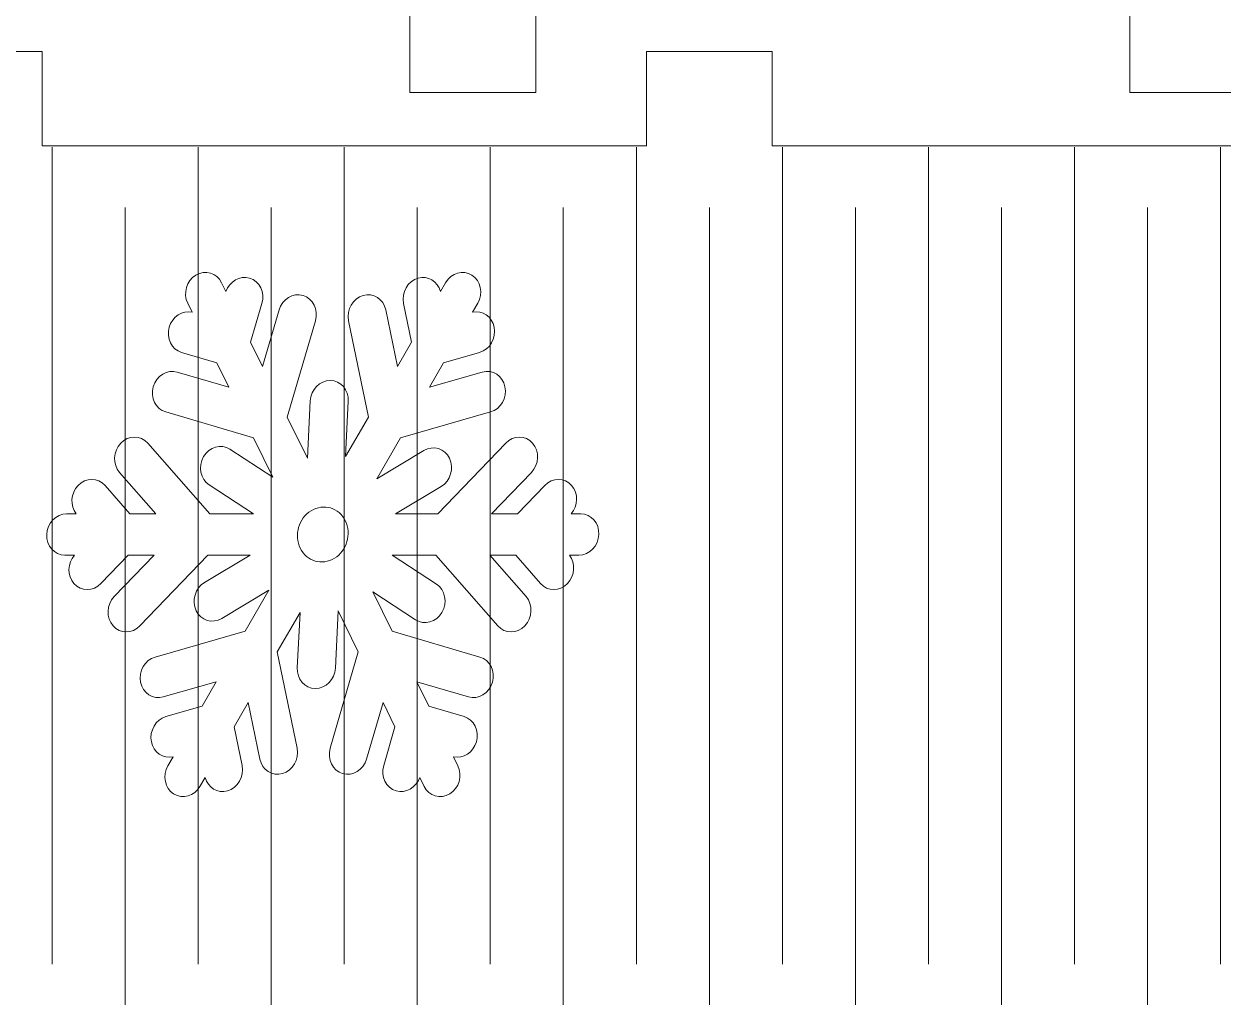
# Model space of a CAD drawing. Header units: centimetres. Extents: x -36.4 to 36.4, y -33.4 to 34.3.
# Drawn here: x -10.1 to -2.48, y -27.25 to -21.07 of the extents above; entities that cross this region are included whole.
import ezdxf

# ---------------------------------------------------------------- set-up
doc = ezdxf.new("R2010")
doc.units = ezdxf.units.CM
doc.header["$MEASUREMENT"] = 0
doc.layers.add('layer 1', color=7, linetype='Continuous')

msp = doc.modelspace()

# ---------------------------------------------------------------- linework, layer by layer
at = {"layer": 'layer 1', "color": 177, "lineweight": 9}
for points, knots in [([(-29.8982, -9.902), (-29.8982, -9.902), (-25.95688, -9.902), (-25.95688, -9.902), (-25.95688, -9.902), (-25.95688, -9.902), (-25.95688, -9.302), (-25.95688, -9.302), (-25.95688, -9.302), (-25.95688, -9.302), (-25.15688, -9.302), (-25.15688, -9.302), (-25.15688, -9.302), (-25.15688, -9.302), (-25.15688, -9.902), (-25.15688, -9.902), (-25.15688, -9.902), (-25.15688, -9.902), (-21.38042, -9.902), (-21.38042, -9.902), (-21.38042, -9.902), (-21.38042, -9.902), (-21.38042, -9.302), (-21.38042, -9.302), (-21.38042, -9.302), (-21.38042, -9.302), (-20.58042, -9.302), (-20.58042, -9.302), (-20.58042, -9.302), (-20.58042, -9.302), (-20.58042, -9.902), (-20.58042, -9.902), (-20.58042, -9.902), (-20.58042, -9.902), (-16.80398, -9.902), (-16.80398, -9.902), (-16.80398, -9.902), (-16.80398, -9.902), (-16.80398, -9.302), (-16.80398, -9.302), (-16.80398, -9.302), (-16.80398, -9.302), (-16.00398, -9.302), (-16.00398, -9.302), (-16.00398, -9.302), (-16.00398, -9.302), (-16.00398, -9.902), (-16.00398, -9.902), (-16.00398, -9.902), (-16.00398, -9.902), (-12.22754, -9.902), (-12.22754, -9.902), (-12.22754, -9.902), (-12.22754, -9.902), (-12.22754, -9.302), (-12.22754, -9.302), (-12.22754, -9.302), (-12.22754, -9.302), (-11.42754, -9.302), (-11.42754, -9.302), (-11.42754, -9.302), (-11.42754, -9.302), (-11.42754, -9.902), (-11.42754, -9.902), (-11.42754, -9.902), (-11.42754, -9.902), (-7.6511, -9.902), (-7.6511, -9.902), (-7.6511, -9.902), (-7.6511, -9.902), (-7.6511, -9.302), (-7.6511, -9.302), (-7.6511, -9.302), (-7.6511, -9.302), (-6.8511, -9.302), (-6.8511, -9.302), (-6.8511, -9.302), (-6.8511, -9.302), (-6.8511, -9.902), (-6.8511, -9.902), (-6.8511, -9.902), (-6.8511, -9.902), (-3.07466, -9.902), (-3.07466, -9.902), (-3.07466, -9.902), (-3.07466, -9.902), (-3.07466, -9.302), (-3.07466, -9.302), (-3.07466, -9.302), (-3.07466, -9.302), (-2.27466, -9.302), (-2.27466, -9.302), (-2.27466, -9.302), (-2.27466, -9.302), (-2.27466, -9.902), (-2.27466, -9.902), (-2.27466, -9.902), (-2.27466, -9.902), (1.5018, -9.902), (1.5018, -9.902), (1.5018, -9.902), (1.5018, -9.902), (1.5018, -9.302), (1.5018, -9.302), (1.5018, -9.302), (1.5018, -9.302), (2.3018, -9.302), (2.3018, -9.302), (2.3018, -9.302), (2.3018, -9.302), (2.3018, -9.902), (2.3018, -9.902), (2.3018, -9.902), (2.3018, -9.902), (6.07826, -9.902), (6.07826, -9.902), (6.07826, -9.902), (6.07826, -9.902), (6.07826, -9.302), (6.07826, -9.302), (6.07826, -9.302), (6.07826, -9.302), (6.87826, -9.302), (6.87826, -9.302), (6.87826, -9.302), (6.87826, -9.302), (6.87826, -9.902), (6.87826, -9.902), (6.87826, -9.902), (6.87826, -9.902), (10.65472, -9.902), (10.65472, -9.902), (10.65472, -9.902), (10.65472, -9.902), (10.65472, -9.302), (10.65472, -9.302), (10.65472, -9.302), (10.65472, -9.302), (11.45472, -9.302), (11.45472, -9.302), (11.45472, -9.302), (11.45472, -9.302), (11.45472, -9.902), (11.45472, -9.902), (11.45472, -9.902), (11.45472, -9.902), (15.23116, -9.902), (15.23116, -9.902), (15.23116, -9.902), (15.23116, -9.902), (15.23116, -9.302), (15.23116, -9.302), (15.23116, -9.302), (15.23116, -9.302), (16.03116, -9.302), (16.03116, -9.302), (16.03116, -9.302), (16.03116, -9.302), (16.03116, -9.902), (16.03116, -9.902), (16.03116, -9.902), (16.03116, -9.902), (19.8076, -9.902), (19.8076, -9.902), (19.8076, -9.902), (19.8076, -9.902), (19.8076, -9.302), (19.8076, -9.302), (19.8076, -9.302), (19.8076, -9.302), (20.6076, -9.302), (20.6076, -9.302), (20.6076, -9.302), (20.6076, -9.302), (20.6076, -9.902), (20.6076, -9.902), (20.6076, -9.902), (20.6076, -9.902), (24.38404, -9.902), (24.38404, -9.902), (24.38404, -9.902), (24.38404, -9.902), (24.38404, -9.302), (24.38404, -9.302), (24.38404, -9.302), (24.38404, -9.302), (25.18404, -9.302), (25.18404, -9.302), (25.18404, -9.302), (25.18404, -9.302), (25.18404, -9.902), (25.18404, -9.902), (25.18404, -9.902), (25.18404, -9.902), (28.96048, -9.902), (28.96048, -9.902), (28.96048, -9.902), (28.96048, -9.902), (28.96048, -9.302), (28.96048, -9.302), (28.96048, -9.302), (28.96048, -9.302), (29.76048, -9.302), (29.76048, -9.302), (29.76048, -9.302), (29.76048, -9.302), (29.76048, -9.902), (29.76048, -9.902), (29.76048, -9.902), (29.76048, -9.902), (33.7018, -9.902), (33.7018, -9.902), (33.7018, -9.902), (33.7018, -9.902), (33.7018, -9.302), (33.7018, -9.302), (33.7018, -9.302), (33.7018, -9.302), (34.5018, -9.302), (34.5018, -9.302), (34.5018, -9.302), (34.5018, -13.36866), (34.5018, -17.43534), (34.5018, -21.502), (34.5018, -21.502), (34.5018, -21.502), (33.7018, -21.502), (33.7018, -21.502), (33.7018, -21.502), (33.7018, -21.502), (33.7018, -20.902), (33.7018, -20.902), (33.7018, -20.902), (33.7018, -20.902), (29.76048, -20.902), (29.76048, -20.902), (29.76048, -20.902), (29.76048, -20.902), (29.76048, -21.502), (29.76048, -21.502), (29.76048, -21.502), (29.76048, -21.502), (28.96048, -21.502), (28.96048, -21.502), (28.96048, -21.502), (28.96048, -21.502), (28.96048, -20.902), (28.96048, -20.902), (28.96048, -20.902), (28.96048, -20.902), (25.18404, -20.902), (25.18404, -20.902), (25.18404, -20.902), (25.18404, -20.902), (25.18404, -21.502), (25.18404, -21.502), (25.18404, -21.502), (25.18404, -21.502), (24.38404, -21.502), (24.38404, -21.502), (24.38404, -21.502), (24.38404, -21.502), (24.38404, -20.902), (24.38404, -20.902), (24.38404, -20.902), (24.38404, -20.902), (20.6076, -20.902), (20.6076, -20.902), (20.6076, -20.902), (20.6076, -20.902), (20.6076, -21.502), (20.6076, -21.502), (20.6076, -21.502), (20.6076, -21.502), (19.8076, -21.502), (19.8076, -21.502), (19.8076, -21.502), (19.8076, -21.502), (19.8076, -20.902), (19.8076, -20.902), (19.8076, -20.902), (19.8076, -20.902), (16.03116, -20.902), (16.03116, -20.902), (16.03116, -20.902), (16.03116, -20.902), (16.03116, -21.502), (16.03116, -21.502), (16.03116, -21.502), (16.03116, -21.502), (15.23116, -21.502), (15.23116, -21.502), (15.23116, -21.502), (15.23116, -21.502), (15.23116, -20.902), (15.23116, -20.902), (15.23116, -20.902), (15.23116, -20.902), (11.45472, -20.902), (11.45472, -20.902), (11.45472, -20.902), (11.45472, -20.902), (11.45472, -21.502), (11.45472, -21.502), (11.45472, -21.502), (11.45472, -21.502), (10.65472, -21.502), (10.65472, -21.502), (10.65472, -21.502), (10.65472, -21.502), (10.65472, -20.902), (10.65472, -20.902), (10.65472, -20.902), (10.65472, -20.902), (6.87826, -20.902), (6.87826, -20.902), (6.87826, -20.902), (6.87826, -20.902), (6.87826, -21.502), (6.87826, -21.502), (6.87826, -21.502), (6.87826, -21.502), (6.07826, -21.502), (6.07826, -21.502), (6.07826, -21.502), (6.07826, -21.502), (6.07826, -20.902), (6.07826, -20.902), (6.07826, -20.902), (6.07826, -20.902), (2.3018, -20.902), (2.3018, -20.902), (2.3018, -20.902), (2.3018, -20.902), (2.3018, -21.502), (2.3018, -21.502), (2.3018, -21.502), (2.3018, -21.502), (1.5018, -21.502), (1.5018, -21.502), (1.5018, -21.502), (1.5018, -21.502), (1.5018, -20.902), (1.5018, -20.902), (1.5018, -20.902), (1.5018, -20.902), (-2.27466, -20.902), (-2.27466, -20.902), (-2.27466, -20.902), (-2.27466, -20.902), (-2.27466, -21.502), (-2.27466, -21.502), (-2.27466, -21.502), (-2.27466, -21.502), (-3.07466, -21.502), (-3.07466, -21.502), (-3.07466, -21.502), (-3.07466, -21.502), (-3.07466, -20.902), (-3.07466, -20.902), (-3.07466, -20.902), (-3.07466, -20.902), (-6.8511, -20.902), (-6.8511, -20.902), (-6.8511, -20.902), (-6.8511, -20.902), (-6.8511, -21.502), (-6.8511, -21.502), (-6.8511, -21.502), (-6.8511, -21.502), (-7.6511, -21.502), (-7.6511, -21.502), (-7.6511, -21.502), (-7.6511, -21.502), (-7.6511, -20.902), (-7.6511, -20.902), (-7.6511, -20.902), (-7.6511, -20.902), (-11.42754, -20.902), (-11.42754, -20.902), (-11.42754, -20.902), (-11.42754, -20.902), (-11.42754, -21.502), (-11.42754, -21.502), (-11.42754, -21.502), (-11.42754, -21.502), (-12.22754, -21.502), (-12.22754, -21.502), (-12.22754, -21.502), (-12.22754, -21.502), (-12.22754, -20.902), (-12.22754, -20.902), (-12.22754, -20.902), (-12.22754, -20.902), (-16.00398, -20.902), (-16.00398, -20.902), (-16.00398, -20.902), (-16.00398, -20.902), (-16.00398, -21.502), (-16.00398, -21.502), (-16.00398, -21.502), (-16.00398, -21.502), (-16.80398, -21.502), (-16.80398, -21.502), (-16.80398, -21.502), (-16.80398, -21.502), (-16.80398, -20.902), (-16.80398, -20.902), (-16.80398, -20.902), (-16.80398, -20.902), (-20.58042, -20.902), (-20.58042, -20.902), (-20.58042, -20.902), (-20.58042, -20.902), (-20.58042, -21.502), (-20.58042, -21.502), (-20.58042, -21.502), (-20.58042, -21.502), (-21.38042, -21.502), (-21.38042, -21.502), (-21.38042, -21.502), (-21.38042, -21.502), (-21.38042, -20.902), (-21.38042, -20.902), (-21.38042, -20.902), (-21.38042, -20.902), (-25.15688, -20.902), (-25.15688, -20.902), (-25.15688, -20.902), (-25.15688, -20.902), (-25.15688, -21.502), (-25.15688, -21.502), (-25.15688, -21.502), (-25.15688, -21.502), (-25.95688, -21.502), (-25.95688, -21.502), (-25.95688, -21.502), (-25.95688, -21.502), (-25.95688, -20.902), (-25.95688, -20.902), (-25.95688, -20.902), (-25.95688, -20.902), (-29.8982, -20.902), (-29.8982, -20.902), (-29.8982, -20.902), (-29.8982, -20.902), (-29.8982, -21.502), (-29.8982, -21.502), (-29.8982, -21.502), (-29.8982, -21.502), (-30.6982, -21.502), (-30.6982, -21.502), (-30.6982, -21.502), (-30.6982, -17.43534), (-30.6982, -13.36866), (-30.6982, -9.302), (-30.6982, -9.302), (-30.6982, -9.302), (-29.8982, -9.302), (-29.8982, -9.302), (-29.8982, -9.302), (-29.8982, -9.302), (-29.8982, -9.902), (-29.8982, -9.902)], [0, 0, 0, 0, 0.008547, 0.008547, 0.008547, 0.008547, 0.017094, 0.017094, 0.017094, 0.017094, 0.025641, 0.025641, 0.025641, 0.025641, 0.034188, 0.034188, 0.034188, 0.034188, 0.042735, 0.042735, 0.042735, 0.042735, 0.0512821, 0.0512821, 0.0512821, 0.0512821, 0.0598291, 0.0598291, 0.0598291, 0.0598291, 0.0683761, 0.0683761, 0.0683761, 0.0683761, 0.0769231, 0.0769231, 0.0769231, 0.0769231, 0.0854701, 0.0854701, 0.0854701, 0.0854701, 0.0940171, 0.0940171, 0.0940171, 0.0940171, 0.1025641, 0.1025641, 0.1025641, 0.1025641, 0.1111111, 0.1111111, 0.1111111, 0.1111111, 0.1196581, 0.1196581, 0.1196581, 0.1196581, 0.1282051, 0.1282051, 0.1282051, 0.1282051, 0.1367521, 0.1367521, 0.1367521, 0.1367521, 0.1452991, 0.1452991, 0.1452991, 0.1452991, 0.1538462, 0.1538462, 0.1538462, 0.1538462, 0.1623932, 0.1623932, 0.1623932, 0.1623932, 0.1709402, 0.1709402, 0.1709402, 0.1709402, 0.1794872, 0.1794872, 0.1794872, 0.1794872, 0.1880342, 0.1880342, 0.1880342, 0.1880342, 0.1965812, 0.1965812, 0.1965812, 0.1965812, 0.2051282, 0.2051282, 0.2051282, 0.2051282, 0.2136752, 0.2136752, 0.2136752, 0.2136752, 0.2222222, 0.2222222, 0.2222222, 0.2222222, 0.2307692, 0.2307692, 0.2307692, 0.2307692, 0.2393162, 0.2393162, 0.2393162, 0.2393162, 0.2478632, 0.2478632, 0.2478632, 0.2478632, 0.2564103, 0.2564103, 0.2564103, 0.2564103, 0.2649573, 0.2649573, 0.2649573, 0.2649573, 0.2735043, 0.2735043, 0.2735043, 0.2735043, 0.2820513, 0.2820513, 0.2820513, 0.2820513, 0.2905983, 0.2905983, 0.2905983, 0.2905983, 0.2991453, 0.2991453, 0.2991453, 0.2991453, 0.3076923, 0.3076923, 0.3076923, 0.3076923, 0.3162393, 0.3162393, 0.3162393, 0.3162393, 0.3247863, 0.3247863, 0.3247863, 0.3247863, 0.3333333, 0.3333333, 0.3333333, 0.3333333, 0.3418803, 0.3418803, 0.3418803, 0.3418803, 0.3504274, 0.3504274, 0.3504274, 0.3504274, 0.3589744, 0.3589744, 0.3589744, 0.3589744, 0.3675214, 0.3675214, 0.3675214, 0.3675214, 0.3760684, 0.3760684, 0.3760684, 0.3760684, 0.3846154, 0.3846154, 0.3846154, 0.3846154, 0.3931624, 0.3931624, 0.3931624, 0.3931624, 0.4017094, 0.4017094, 0.4017094, 0.4017094, 0.4102564, 0.4102564, 0.4102564, 0.4102564, 0.4188034, 0.4188034, 0.4188034, 0.4188034, 0.4273504, 0.4273504, 0.4273504, 0.4273504, 0.4358974, 0.4358974, 0.4358974, 0.4358974, 0.4444444, 0.4444444, 0.4444444, 0.4444444, 0.4529915, 0.4529915, 0.4529915, 0.4529915, 0.4615385, 0.4615385, 0.4615385, 0.4615385, 0.4700855, 0.4700855, 0.4700855, 0.4700855, 0.4786325, 0.4786325, 0.4786325, 0.4786325, 0.4871795, 0.4871795, 0.4871795, 0.4871795, 0.4957265, 0.4957265, 0.4957265, 0.4957265, 0.5042735, 0.5042735, 0.5042735, 0.5042735, 0.5128205, 0.5128205, 0.5128205, 0.5128205, 0.5213675, 0.5213675, 0.5213675, 0.5213675, 0.5299145, 0.5299145, 0.5299145, 0.5299145, 0.5384615, 0.5384615, 0.5384615, 0.5384615, 0.5470085, 0.5470085, 0.5470085, 0.5470085, 0.5555556, 0.5555556, 0.5555556, 0.5555556, 0.5641026, 0.5641026, 0.5641026, 0.5641026, 0.5726496, 0.5726496, 0.5726496, 0.5726496, 0.5811966, 0.5811966, 0.5811966, 0.5811966, 0.5897436, 0.5897436, 0.5897436, 0.5897436, 0.5982906, 0.5982906, 0.5982906, 0.5982906, 0.6068376, 0.6068376, 0.6068376, 0.6068376, 0.6153846, 0.6153846, 0.6153846, 0.6153846, 0.6239316, 0.6239316, 0.6239316, 0.6239316, 0.6324786, 0.6324786, 0.6324786, 0.6324786, 0.6410256, 0.6410256, 0.6410256, 0.6410256, 0.6495726, 0.6495726, 0.6495726, 0.6495726, 0.6581197, 0.6581197, 0.6581197, 0.6581197, 0.6666667, 0.6666667, 0.6666667, 0.6666667, 0.6752137, 0.6752137, 0.6752137, 0.6752137, 0.6837607, 0.6837607, 0.6837607, 0.6837607, 0.6923077, 0.6923077, 0.6923077, 0.6923077, 0.7008547, 0.7008547, 0.7008547, 0.7008547, 0.7094017, 0.7094017, 0.7094017, 0.7094017, 0.7179487, 0.7179487, 0.7179487, 0.7179487, 0.7264957, 0.7264957, 0.7264957, 0.7264957, 0.7350427, 0.7350427, 0.7350427, 0.7350427, 0.7435897, 0.7435897, 0.7435897, 0.7435897, 0.7521368, 0.7521368, 0.7521368, 0.7521368, 0.7606838, 0.7606838, 0.7606838, 0.7606838, 0.7692308, 0.7692308, 0.7692308, 0.7692308, 0.7777778, 0.7777778, 0.7777778, 0.7777778, 0.7863248, 0.7863248, 0.7863248, 0.7863248, 0.7948718, 0.7948718, 0.7948718, 0.7948718, 0.8034188, 0.8034188, 0.8034188, 0.8034188, 0.8119658, 0.8119658, 0.8119658, 0.8119658, 0.8205128, 0.8205128, 0.8205128, 0.8205128, 0.8290598, 0.8290598, 0.8290598, 0.8290598, 0.8376068, 0.8376068, 0.8376068, 0.8376068, 0.8461538, 0.8461538, 0.8461538, 0.8461538, 0.8547009, 0.8547009, 0.8547009, 0.8547009, 0.8632479, 0.8632479, 0.8632479, 0.8632479, 0.8717949, 0.8717949, 0.8717949, 0.8717949, 0.8803419, 0.8803419, 0.8803419, 0.8803419, 0.8888889, 0.8888889, 0.8888889, 0.8888889, 0.8974359, 0.8974359, 0.8974359, 0.8974359, 0.9059829, 0.9059829, 0.9059829, 0.9059829, 0.9145299, 0.9145299, 0.9145299, 0.9145299, 0.9230769, 0.9230769, 0.9230769, 0.9230769, 0.9316239, 0.9316239, 0.9316239, 0.9316239, 0.9401709, 0.9401709, 0.9401709, 0.9401709, 0.9487179, 0.9487179, 0.9487179, 0.9487179, 0.957265, 0.957265, 0.957265, 0.957265, 0.965812, 0.965812, 0.965812, 0.965812, 0.974359, 0.974359, 0.974359, 0.974359, 0.982906, 0.982906, 0.982906, 0.982906, 1, 1, 1, 1]), ([(-27.6892, -21.84068), (-27.6892, -21.84068), (-24.7123, -21.84068), (-24.7123, -21.84068), (-24.7123, -21.84068), (-24.7123, -21.84068), (-24.7123, -21.24066), (-24.7123, -21.24066), (-24.7123, -21.24066), (-24.7123, -21.24066), (-23.9123, -21.24066), (-23.9123, -21.24066), (-23.9123, -21.24066), (-23.9123, -21.24066), (-23.9123, -21.84068), (-23.9123, -21.84068), (-23.9123, -21.84068), (-23.9123, -21.84068), (-20.07128, -21.84068), (-20.07128, -21.84068), (-20.07128, -21.84068), (-20.07128, -21.84068), (-20.07128, -21.24066), (-20.07128, -21.24066), (-20.07128, -21.24066), (-20.07128, -21.24066), (-19.27128, -21.24066), (-19.27128, -21.24066), (-19.27128, -21.24066), (-19.27128, -21.24066), (-19.27128, -21.84068), (-19.27128, -21.84068), (-19.27128, -21.84068), (-19.27128, -21.84068), (-15.43028, -21.84068), (-15.43028, -21.84068), (-15.43028, -21.84068), (-15.43028, -21.84068), (-15.43028, -21.24066), (-15.43028, -21.24066), (-15.43028, -21.24066), (-15.43028, -21.24066), (-14.63028, -21.24066), (-14.63028, -21.24066), (-14.63028, -21.24066), (-14.63028, -21.24066), (-14.63028, -21.84068), (-14.63028, -21.84068), (-14.63028, -21.84068), (-14.63028, -21.84068), (-10.78924, -21.84068), (-10.78924, -21.84068), (-10.78924, -21.84068), (-10.78924, -21.84068), (-10.78924, -21.24066), (-10.78924, -21.24066), (-10.78924, -21.24066), (-10.78924, -21.24066), (-9.98924, -21.24066), (-9.98924, -21.24066), (-9.98924, -21.24066), (-9.98924, -21.24066), (-9.98924, -21.84068), (-9.98924, -21.84068), (-9.98924, -21.84068), (-9.98924, -21.84068), (-6.1482, -21.84068), (-6.1482, -21.84068), (-6.1482, -21.84068), (-6.1482, -21.84068), (-6.1482, -21.24066), (-6.1482, -21.24066), (-6.1482, -21.24066), (-6.1482, -21.24066), (-5.3482, -21.24066), (-5.3482, -21.24066), (-5.3482, -21.24066), (-5.3482, -21.24066), (-5.3482, -21.84068), (-5.3482, -21.84068), (-5.3482, -21.84068), (-5.3482, -21.84068), (-1.50718, -21.84068), (-1.50718, -21.84068), (-1.50718, -21.84068), (-1.50718, -21.84068), (-1.50718, -21.24066), (-1.50718, -21.24066), (-1.50718, -21.24066), (-1.50718, -21.24066), (-0.70718, -21.24066), (-0.70718, -21.24066), (-0.70718, -21.24066), (-0.70718, -21.24066), (-0.70718, -21.84068), (-0.70718, -21.84068), (-0.70718, -21.84068), (-0.70718, -21.84068), (3.13384, -21.84068), (3.13384, -21.84068), (3.13384, -21.84068), (3.13384, -21.84068), (3.13384, -21.24066), (3.13384, -21.24066), (3.13384, -21.24066), (3.13384, -21.24066), (3.93384, -21.24066), (3.93384, -21.24066), (3.93384, -21.24066), (3.93384, -21.24066), (3.93384, -21.84068), (3.93384, -21.84068), (3.93384, -21.84068), (3.93384, -21.84068), (6.91082, -21.84068), (6.91082, -21.84068), (6.91082, -21.84068), (6.91082, -21.84068), (6.91082, -21.24066), (6.91082, -21.24066), (6.91082, -21.24066), (6.91082, -21.24066), (7.71082, -21.24066), (7.71082, -21.24066), (7.71082, -21.24066), (7.71082, -25.30728), (7.71082, -29.37398), (7.71082, -33.44066), (7.71082, -33.44066), (7.71082, -33.44066), (6.91082, -33.44066), (6.91082, -33.44066), (6.91082, -33.44066), (6.91082, -33.44066), (6.91082, -32.84068), (6.91082, -32.84068), (6.91082, -32.84068), (6.91082, -32.84068), (3.93384, -32.84068), (3.93384, -32.84068), (3.93384, -32.84068), (3.93384, -32.84068), (3.93384, -33.44066), (3.93384, -33.44066), (3.93384, -33.44066), (3.93384, -33.44066), (3.13384, -33.44066), (3.13384, -33.44066), (3.13384, -33.44066), (3.13384, -33.44066), (3.13384, -32.84068), (3.13384, -32.84068), (3.13384, -32.84068), (3.13384, -32.84068), (-0.70718, -32.84068), (-0.70718, -32.84068), (-0.70718, -32.84068), (-0.70718, -32.84068), (-0.70718, -33.44066), (-0.70718, -33.44066), (-0.70718, -33.44066), (-0.70718, -33.44066), (-1.50718, -33.44066), (-1.50718, -33.44066), (-1.50718, -33.44066), (-1.50718, -33.44066), (-1.50718, -32.84068), (-1.50718, -32.84068), (-1.50718, -32.84068), (-1.50718, -32.84068), (-5.3482, -32.84068), (-5.3482, -32.84068), (-5.3482, -32.84068), (-5.3482, -32.84068), (-5.3482, -33.44066), (-5.3482, -33.44066), (-5.3482, -33.44066), (-5.3482, -33.44066), (-6.1482, -33.44066), (-6.1482, -33.44066), (-6.1482, -33.44066), (-6.1482, -33.44066), (-6.1482, -32.84068), (-6.1482, -32.84068), (-6.1482, -32.84068), (-6.1482, -32.84068), (-9.98924, -32.84068), (-9.98924, -32.84068), (-9.98924, -32.84068), (-9.98924, -32.84068), (-9.98924, -33.44066), (-9.98924, -33.44066), (-9.98924, -33.44066), (-9.98924, -33.44066), (-10.78924, -33.44066), (-10.78924, -33.44066), (-10.78924, -33.44066), (-10.78924, -33.44066), (-10.78924, -32.84068), (-10.78924, -32.84068), (-10.78924, -32.84068), (-10.78924, -32.84068), (-14.63028, -32.84068), (-14.63028, -32.84068), (-14.63028, -32.84068), (-14.63028, -32.84068), (-14.63028, -33.44066), (-14.63028, -33.44066), (-14.63028, -33.44066), (-14.63028, -33.44066), (-15.43028, -33.44066), (-15.43028, -33.44066), (-15.43028, -33.44066), (-15.43028, -33.44066), (-15.43028, -32.84068), (-15.43028, -32.84068), (-15.43028, -32.84068), (-15.43028, -32.84068), (-19.27128, -32.84068), (-19.27128, -32.84068), (-19.27128, -32.84068), (-19.27128, -32.84068), (-19.27128, -33.44066), (-19.27128, -33.44066), (-19.27128, -33.44066), (-19.27128, -33.44066), (-20.07128, -33.44066), (-20.07128, -33.44066), (-20.07128, -33.44066), (-20.07128, -33.44066), (-20.07128, -32.84068), (-20.07128, -32.84068), (-20.07128, -32.84068), (-20.07128, -32.84068), (-23.9123, -32.84068), (-23.9123, -32.84068), (-23.9123, -32.84068), (-23.9123, -32.84068), (-23.9123, -33.44066), (-23.9123, -33.44066), (-23.9123, -33.44066), (-23.9123, -33.44066), (-24.7123, -33.44066), (-24.7123, -33.44066), (-24.7123, -33.44066), (-24.7123, -33.44066), (-24.7123, -32.84068), (-24.7123, -32.84068), (-24.7123, -32.84068), (-24.7123, -32.84068), (-27.6892, -32.84068), (-27.6892, -32.84068), (-27.6892, -32.84068), (-27.6892, -32.84068), (-27.6892, -33.44066), (-27.6892, -33.44066), (-27.6892, -33.44066), (-27.6892, -33.44066), (-28.4892, -33.44066), (-28.4892, -33.44066), (-28.4892, -33.44066), (-28.4892, -29.374), (-28.4892, -25.30732), (-28.4892, -21.24066), (-28.4892, -21.24066), (-28.4892, -21.24066), (-27.6892, -21.24066), (-27.6892, -21.24066), (-27.6892, -21.24066), (-27.6892, -21.24066), (-27.6892, -21.84068), (-27.6892, -21.84068)], [0, 0, 0, 0, 0.0144928, 0.0144928, 0.0144928, 0.0144928, 0.0289855, 0.0289855, 0.0289855, 0.0289855, 0.0434783, 0.0434783, 0.0434783, 0.0434783, 0.057971, 0.057971, 0.057971, 0.057971, 0.0724638, 0.0724638, 0.0724638, 0.0724638, 0.0869565, 0.0869565, 0.0869565, 0.0869565, 0.1014493, 0.1014493, 0.1014493, 0.1014493, 0.115942, 0.115942, 0.115942, 0.115942, 0.1304348, 0.1304348, 0.1304348, 0.1304348, 0.1449275, 0.1449275, 0.1449275, 0.1449275, 0.1594203, 0.1594203, 0.1594203, 0.1594203, 0.173913, 0.173913, 0.173913, 0.173913, 0.1884058, 0.1884058, 0.1884058, 0.1884058, 0.2028986, 0.2028986, 0.2028986, 0.2028986, 0.2173913, 0.2173913, 0.2173913, 0.2173913, 0.2318841, 0.2318841, 0.2318841, 0.2318841, 0.2463768, 0.2463768, 0.2463768, 0.2463768, 0.2608696, 0.2608696, 0.2608696, 0.2608696, 0.2753623, 0.2753623, 0.2753623, 0.2753623, 0.2898551, 0.2898551, 0.2898551, 0.2898551, 0.3043478, 0.3043478, 0.3043478, 0.3043478, 0.3188406, 0.3188406, 0.3188406, 0.3188406, 0.3333333, 0.3333333, 0.3333333, 0.3333333, 0.3478261, 0.3478261, 0.3478261, 0.3478261, 0.3623188, 0.3623188, 0.3623188, 0.3623188, 0.3768116, 0.3768116, 0.3768116, 0.3768116, 0.3913043, 0.3913043, 0.3913043, 0.3913043, 0.4057971, 0.4057971, 0.4057971, 0.4057971, 0.4202899, 0.4202899, 0.4202899, 0.4202899, 0.4347826, 0.4347826, 0.4347826, 0.4347826, 0.4492754, 0.4492754, 0.4492754, 0.4492754, 0.4637681, 0.4637681, 0.4637681, 0.4637681, 0.4782609, 0.4782609, 0.4782609, 0.4782609, 0.4927536, 0.4927536, 0.4927536, 0.4927536, 0.5072464, 0.5072464, 0.5072464, 0.5072464, 0.5217391, 0.5217391, 0.5217391, 0.5217391, 0.5362319, 0.5362319, 0.5362319, 0.5362319, 0.5507246, 0.5507246, 0.5507246, 0.5507246, 0.5652174, 0.5652174, 0.5652174, 0.5652174, 0.5797101, 0.5797101, 0.5797101, 0.5797101, 0.5942029, 0.5942029, 0.5942029, 0.5942029, 0.6086957, 0.6086957, 0.6086957, 0.6086957, 0.6231884, 0.6231884, 0.6231884, 0.6231884, 0.6376812, 0.6376812, 0.6376812, 0.6376812, 0.6521739, 0.6521739, 0.6521739, 0.6521739, 0.6666667, 0.6666667, 0.6666667, 0.6666667, 0.6811594, 0.6811594, 0.6811594, 0.6811594, 0.6956522, 0.6956522, 0.6956522, 0.6956522, 0.7101449, 0.7101449, 0.7101449, 0.7101449, 0.7246377, 0.7246377, 0.7246377, 0.7246377, 0.7391304, 0.7391304, 0.7391304, 0.7391304, 0.7536232, 0.7536232, 0.7536232, 0.7536232, 0.7681159, 0.7681159, 0.7681159, 0.7681159, 0.7826087, 0.7826087, 0.7826087, 0.7826087, 0.7971014, 0.7971014, 0.7971014, 0.7971014, 0.8115942, 0.8115942, 0.8115942, 0.8115942, 0.826087, 0.826087, 0.826087, 0.826087, 0.8405797, 0.8405797, 0.8405797, 0.8405797, 0.8550725, 0.8550725, 0.8550725, 0.8550725, 0.8695652, 0.8695652, 0.8695652, 0.8695652, 0.884058, 0.884058, 0.884058, 0.884058, 0.8985507, 0.8985507, 0.8985507, 0.8985507, 0.9130435, 0.9130435, 0.9130435, 0.9130435, 0.9275362, 0.9275362, 0.9275362, 0.9275362, 0.942029, 0.942029, 0.942029, 0.942029, 0.9565217, 0.9565217, 0.9565217, 0.9565217, 0.9710145, 0.9710145, 0.9710145, 0.9710145, 1, 1, 1, 1])]:
    msp.add_open_spline(points, degree=3, knots=knots, dxfattribs=at)
for points in [[(-9.92514, -27.04376), (-9.92514, -27.04376), (-9.92514, -21.85009), (-9.92514, -21.85009)], [(-8.99694, -27.04376), (-8.99694, -27.04376), (-8.99694, -21.85009), (-8.99694, -21.85009)], [(-8.06873, -27.04376), (-8.06873, -27.04376), (-8.06873, -21.85009), (-8.06873, -21.85009)], [(-7.14052, -27.04376), (-7.14052, -27.04376), (-7.14052, -21.85009), (-7.14052, -21.85009)], [(-6.21232, -27.04376), (-6.21232, -27.04376), (-6.21232, -21.85009), (-6.21232, -21.85009)], [(-5.28411, -27.04376), (-5.28411, -27.04376), (-5.28411, -21.85009), (-5.28411, -21.85009)], [(-4.35591, -27.04376), (-4.35591, -27.04376), (-4.35591, -21.85009), (-4.35591, -21.85009)], [(-3.4277, -27.04376), (-3.4277, -27.04376), (-3.4277, -21.85009), (-3.4277, -21.85009)], [(-2.4995, -27.04376), (-2.4995, -27.04376), (-2.4995, -21.85009), (-2.4995, -21.85009)], [(-9.46104, -22.23262), (-9.46104, -22.23262), (-9.46104, -32.44874), (-9.46104, -32.44874)], [(-8.53283, -22.23262), (-8.53283, -22.23262), (-8.53283, -32.44874), (-8.53283, -32.44874)], [(-7.60463, -22.23262), (-7.60463, -22.23262), (-7.60463, -32.44874), (-7.60463, -32.44874)], [(-6.67642, -22.23262), (-6.67642, -22.23262), (-6.67642, -32.44874), (-6.67642, -32.44874)], [(-5.74822, -22.23262), (-5.74822, -22.23262), (-5.74822, -32.44874), (-5.74822, -32.44874)], [(-4.82001, -22.23262), (-4.82001, -22.23262), (-4.82001, -32.44874), (-4.82001, -32.44874)], [(-3.8918, -22.23262), (-3.8918, -22.23262), (-3.8918, -32.44874), (-3.8918, -32.44874)], [(-2.9636, -22.23262), (-2.9636, -22.23262), (-2.9636, -32.44874), (-2.9636, -32.44874)]]:
    msp.add_open_spline(points, degree=3, dxfattribs=at)
at = {"layer": 'layer 1', "color": 7, "lineweight": 9}
for points, knots in [([(-8.58794, -23.24474), (-8.58794, -23.24474), (-8.48323, -22.88495), (-8.48323, -22.88495), (-8.48323, -22.88495), (-8.4629, -22.81512), (-8.39452, -22.77352), (-8.33098, -22.79233), (-8.33098, -22.79233), (-8.26745, -22.81114), (-8.23221, -22.88343), (-8.25253, -22.95326), (-8.25253, -22.95326), (-8.25253, -22.95326), (-8.43084, -23.56592), (-8.43084, -23.56592), (-8.43084, -23.56592), (-8.43084, -23.56592), (-8.30274, -23.8278), (-8.30274, -23.8278), (-8.30274, -23.8278), (-8.30274, -23.8278), (-8.28494, -23.46364), (-8.28494, -23.46364), (-8.28494, -23.46364), (-8.28139, -23.39131), (-8.22419, -23.33273), (-8.15759, -23.3332), (-8.15759, -23.3332), (-8.09097, -23.33369), (-8.03954, -23.39305), (-8.04306, -23.46536), (-8.04306, -23.46536), (-8.04306, -23.46536), (-8.06028, -23.8176), (-8.06028, -23.8176), (-8.06028, -23.8176), (-8.06028, -23.8176), (-7.91564, -23.56592), (-7.91564, -23.56592), (-7.91564, -23.56592), (-7.91564, -23.56592), (-8.0415, -22.95328), (-8.0415, -22.95328), (-8.0415, -22.95328), (-8.05584, -22.88345), (-8.01442, -22.81116), (-7.94927, -22.79235), (-7.94927, -22.79235), (-7.88412, -22.77353), (-7.8193, -22.81514), (-7.80496, -22.88497), (-7.80496, -22.88497), (-7.80496, -22.88497), (-7.73104, -23.24474), (-7.73104, -23.24474), (-7.73104, -23.24474), (-7.73104, -23.24474), (-7.64179, -23.08946), (-7.64179, -23.08946), (-7.64179, -23.08946), (-7.64179, -23.08946), (-7.69229, -22.84365), (-7.69229, -22.84365), (-7.69229, -22.84365), (-7.70663, -22.77383), (-7.66521, -22.70153), (-7.60006, -22.68271), (-7.60006, -22.68271), (-7.53708, -22.66452), (-7.47436, -22.70282), (-7.45732, -22.76853), (-7.45732, -22.76853), (-7.45732, -22.76853), (-7.42455, -22.71151), (-7.42455, -22.71151), (-7.42455, -22.71151), (-7.38855, -22.64888), (-7.31339, -22.62729), (-7.25724, -22.66345), (-7.25724, -22.66345), (-7.20108, -22.69961), (-7.18464, -22.78017), (-7.22064, -22.8428), (-7.22064, -22.8428), (-7.22064, -22.8428), (-7.25341, -22.89981), (-7.25341, -22.89981), (-7.25341, -22.89981), (-7.19045, -22.88563), (-7.12948, -22.92695), (-7.11578, -22.99451), (-7.11578, -22.99451), (-7.10161, -23.0644), (-7.14323, -23.13657), (-7.2084, -23.1552), (-7.2084, -23.1552), (-7.2084, -23.1552), (-7.43788, -23.22075), (-7.43788, -23.22075), (-7.43788, -23.22075), (-7.43788, -23.22075), (-7.52713, -23.37604), (-7.52713, -23.37604), (-7.52713, -23.37604), (-7.52713, -23.37604), (-7.19126, -23.2801), (-7.19126, -23.2801), (-7.19126, -23.2801), (-7.12609, -23.26147), (-7.06138, -23.30328), (-7.04721, -23.37317), (-7.04721, -23.37317), (-7.03304, -23.44304), (-7.07465, -23.51522), (-7.13984, -23.53384), (-7.13984, -23.53384), (-7.13984, -23.53384), (-7.71173, -23.69721), (-7.71173, -23.69721), (-7.71173, -23.69721), (-7.71173, -23.69721), (-7.86226, -23.9591), (-7.86226, -23.9591), (-7.86226, -23.9591), (-7.86226, -23.9591), (-7.56285, -23.77911), (-7.56285, -23.77911), (-7.56285, -23.77911), (-7.50339, -23.74336), (-7.43023, -23.76549), (-7.4, -23.82834), (-7.4, -23.82834), (-7.36975, -23.89122), (-7.39358, -23.97165), (-7.45303, -24.00738), (-7.45303, -24.00738), (-7.45303, -24.00738), (-7.74259, -24.18146), (-7.74259, -24.18146), (-7.74259, -24.18146), (-7.74259, -24.18146), (-7.47486, -24.18146), (-7.47486, -24.18146), (-7.47486, -24.18146), (-7.47486, -24.18146), (-7.04282, -23.7322), (-7.04282, -23.7322), (-7.04282, -23.7322), (-6.99357, -23.68099), (-6.91671, -23.68088), (-6.87172, -23.73193), (-6.87172, -23.73193), (-6.82672, -23.78301), (-6.83019, -23.86642), (-6.87943, -23.91763), (-6.87943, -23.91763), (-6.87943, -23.91763), (-7.13314, -24.18146), (-7.13314, -24.18146), (-7.13314, -24.18146), (-7.13314, -24.18146), (-6.96792, -24.18146), (-6.96792, -24.18146), (-6.96792, -24.18146), (-6.96792, -24.18146), (-6.79457, -24.00121), (-6.79457, -24.00121), (-6.79457, -24.00121), (-6.74534, -23.95), (-6.66848, -23.94989), (-6.62348, -24.00096), (-6.62348, -24.00096), (-6.57997, -24.05033), (-6.58177, -24.12995), (-6.62648, -24.18146), (-6.62648, -24.18146), (-6.62648, -24.18146), (-6.56583, -24.18146), (-6.56583, -24.18146), (-6.56583, -24.18146), (-6.49921, -24.18146), (-6.44738, -24.24045), (-6.45048, -24.31276), (-6.45048, -24.31276), (-6.45357, -24.38506), (-6.51045, -24.44406), (-6.57707, -24.44406), (-6.57707, -24.44406), (-6.57707, -24.44406), (-6.63772, -24.44406), (-6.63772, -24.44406), (-6.63772, -24.44406), (-6.59742, -24.49556), (-6.60244, -24.5752), (-6.65018, -24.62459), (-6.65018, -24.62459), (-6.69955, -24.67565), (-6.7764, -24.67553), (-6.82126, -24.62433), (-6.82126, -24.62433), (-6.82126, -24.62433), (-6.97919, -24.44406), (-6.97919, -24.44406), (-6.97919, -24.44406), (-6.97919, -24.44406), (-7.14439, -24.44406), (-7.14439, -24.44406), (-7.14439, -24.44406), (-7.14439, -24.44406), (-6.91326, -24.70791), (-6.91326, -24.70791), (-6.91326, -24.70791), (-6.86841, -24.75911), (-6.87208, -24.84253), (-6.92145, -24.8936), (-6.92145, -24.8936), (-6.97081, -24.94466), (-7.04766, -24.94454), (-7.09253, -24.89334), (-7.09253, -24.89334), (-7.09253, -24.89334), (-7.4861, -24.44406), (-7.4861, -24.44406), (-7.4861, -24.44406), (-7.4861, -24.44406), (-7.76472, -24.44406), (-7.76472, -24.44406), (-7.76472, -24.44406), (-7.76472, -24.44406), (-7.48313, -24.62823), (-7.48313, -24.62823), (-7.48313, -24.62823), (-7.42721, -24.6648), (-7.41126, -24.74551), (-7.44763, -24.8079), (-7.44763, -24.8079), (-7.484, -24.87029), (-7.55927, -24.89135), (-7.61518, -24.85477), (-7.61518, -24.85477), (-7.61518, -24.85477), (-7.88755, -24.67664), (-7.88755, -24.67664), (-7.88755, -24.67664), (-7.88755, -24.67664), (-7.76444, -24.92832), (-7.76444, -24.92832), (-7.76444, -24.92832), (-7.76444, -24.92832), (-7.20653, -25.09169), (-7.20653, -25.09169), (-7.20653, -25.09169), (-7.14293, -25.11032), (-7.1075, -25.18249), (-7.12765, -25.25236), (-7.12765, -25.25236), (-7.1478, -25.32225), (-7.2161, -25.36406), (-7.27967, -25.34543), (-7.27967, -25.34543), (-7.27967, -25.34543), (-7.60733, -25.24949), (-7.60733, -25.24949), (-7.60733, -25.24949), (-7.60733, -25.24949), (-7.53137, -25.40478), (-7.53137, -25.40478), (-7.53137, -25.40478), (-7.53137, -25.40478), (-7.30752, -25.47032), (-7.30752, -25.47032), (-7.30752, -25.47032), (-7.24393, -25.48894), (-7.20849, -25.56112), (-7.22865, -25.63099), (-7.22865, -25.63099), (-7.24813, -25.69859), (-7.31265, -25.73991), (-7.37438, -25.72571), (-7.37438, -25.72571), (-7.37438, -25.72571), (-7.34649, -25.78273), (-7.34649, -25.78273), (-7.34649, -25.78273), (-7.31585, -25.84536), (-7.33919, -25.92592), (-7.39845, -25.96208), (-7.39845, -25.96208), (-7.4577, -25.99825), (-7.531, -25.97666), (-7.56164, -25.91403), (-7.56164, -25.91403), (-7.56164, -25.91403), (-7.58953, -25.85701), (-7.58953, -25.85701), (-7.58953, -25.85701), (-7.6122, -25.92271), (-7.6782, -25.96101), (-7.73962, -25.94282), (-7.73962, -25.94282), (-7.80315, -25.92401), (-7.83839, -25.8517), (-7.81807, -25.78189), (-7.81807, -25.78189), (-7.81807, -25.78189), (-7.74652, -25.53608), (-7.74652, -25.53608), (-7.74652, -25.53608), (-7.74652, -25.53608), (-7.82248, -25.38079), (-7.82248, -25.38079), (-7.82248, -25.38079), (-7.82248, -25.38079), (-7.9272, -25.74056), (-7.9272, -25.74056), (-7.9272, -25.74056), (-7.94752, -25.8104), (-8.01591, -25.852), (-8.07944, -25.83319), (-8.07944, -25.83319), (-8.14298, -25.81437), (-8.17822, -25.74208), (-8.15789, -25.67225), (-8.15789, -25.67225), (-8.15789, -25.67225), (-7.97958, -25.05962), (-7.97958, -25.05962), (-7.97958, -25.05962), (-7.97958, -25.05962), (-8.10767, -24.79775), (-8.10767, -24.79775), (-8.10767, -24.79775), (-8.10767, -24.79775), (-8.12549, -25.1619), (-8.12549, -25.1619), (-8.12549, -25.1619), (-8.12903, -25.23422), (-8.18624, -25.2928), (-8.25284, -25.29233), (-8.25284, -25.29233), (-8.31946, -25.29184), (-8.37089, -25.23248), (-8.36736, -25.16017), (-8.36736, -25.16017), (-8.36736, -25.16017), (-8.35014, -24.80794), (-8.35014, -24.80794), (-8.35014, -24.80794), (-8.35014, -24.80794), (-8.49478, -25.0596), (-8.49478, -25.0596), (-8.49478, -25.0596), (-8.49478, -25.0596), (-8.36893, -25.67225), (-8.36893, -25.67225), (-8.36893, -25.67225), (-8.35458, -25.74208), (-8.39601, -25.81437), (-8.46115, -25.83319), (-8.46115, -25.83319), (-8.5263, -25.852), (-8.59113, -25.8104), (-8.60547, -25.74056), (-8.60547, -25.74056), (-8.60547, -25.74056), (-8.67938, -25.38077), (-8.67938, -25.38077), (-8.67938, -25.38077), (-8.67938, -25.38077), (-8.76864, -25.53606), (-8.76864, -25.53606), (-8.76864, -25.53606), (-8.76864, -25.53606), (-8.71814, -25.78189), (-8.71814, -25.78189), (-8.71814, -25.78189), (-8.70379, -25.85172), (-8.74522, -25.92401), (-8.81037, -25.94282), (-8.81037, -25.94282), (-8.87336, -25.96101), (-8.93606, -25.92271), (-8.95311, -25.85701), (-8.95311, -25.85701), (-8.95311, -25.85701), (-8.98588, -25.91403), (-8.98588, -25.91403), (-8.98588, -25.91403), (-9.02188, -25.97666), (-9.09703, -25.99825), (-9.15319, -25.96208), (-9.15319, -25.96208), (-9.20934, -25.92592), (-9.22579, -25.84536), (-9.18979, -25.78273), (-9.18979, -25.78273), (-9.18979, -25.78273), (-9.15702, -25.72571), (-9.15702, -25.72571), (-9.15702, -25.72571), (-9.21998, -25.73989), (-9.28094, -25.69857), (-9.29464, -25.63101), (-9.29464, -25.63101), (-9.30881, -25.56112), (-9.2672, -25.48894), (-9.20203, -25.47032), (-9.20203, -25.47032), (-9.20203, -25.47032), (-8.97255, -25.40476), (-8.97255, -25.40476), (-8.97255, -25.40476), (-8.97255, -25.40476), (-8.88331, -25.24949), (-8.88331, -25.24949), (-8.88331, -25.24949), (-8.88331, -25.24949), (-9.21916, -25.34543), (-9.21916, -25.34543), (-9.21916, -25.34543), (-9.28434, -25.36406), (-9.34905, -25.32225), (-9.36322, -25.25236), (-9.36322, -25.25236), (-9.37739, -25.18249), (-9.33578, -25.11032), (-9.27059, -25.09169), (-9.27059, -25.09169), (-9.27059, -25.09169), (-8.69871, -24.92832), (-8.69871, -24.92832), (-8.69871, -24.92832), (-8.69871, -24.92832), (-8.54817, -24.66642), (-8.54817, -24.66642), (-8.54817, -24.66642), (-8.54817, -24.66642), (-8.84758, -24.84643), (-8.84758, -24.84643), (-8.84758, -24.84643), (-8.90704, -24.88218), (-8.9802, -24.86004), (-9.01043, -24.79719), (-9.01043, -24.79719), (-9.04068, -24.73432), (-9.01684, -24.65389), (-8.9574, -24.61816), (-8.9574, -24.61816), (-8.9574, -24.61816), (-8.6678, -24.44406), (-8.6678, -24.44406), (-8.6678, -24.44406), (-8.6678, -24.44406), (-8.93557, -24.44406), (-8.93557, -24.44406), (-8.93557, -24.44406), (-8.93557, -24.44406), (-9.3676, -24.89334), (-9.3676, -24.89334), (-9.3676, -24.89334), (-9.41685, -24.94454), (-9.49371, -24.94466), (-9.53871, -24.8936), (-9.53871, -24.8936), (-9.5837, -24.84253), (-9.58023, -24.75911), (-9.531, -24.70791), (-9.531, -24.70791), (-9.531, -24.70791), (-9.27727, -24.44406), (-9.27727, -24.44406), (-9.27727, -24.44406), (-9.27727, -24.44406), (-9.44247, -24.44406), (-9.44247, -24.44406), (-9.44247, -24.44406), (-9.44247, -24.44406), (-9.61584, -24.62433), (-9.61584, -24.62433), (-9.61584, -24.62433), (-9.66509, -24.67553), (-9.74195, -24.67565), (-9.78694, -24.62459), (-9.78694, -24.62459), (-9.83045, -24.5752), (-9.82865, -24.49556), (-9.78395, -24.44406), (-9.78395, -24.44406), (-9.78395, -24.44406), (-9.84459, -24.44406), (-9.84459, -24.44406), (-9.84459, -24.44406), (-9.91121, -24.44406), (-9.96304, -24.38506), (-9.95995, -24.31276), (-9.95995, -24.31276), (-9.95685, -24.24045), (-9.89997, -24.18146), (-9.83335, -24.18146), (-9.83335, -24.18146), (-9.83335, -24.18146), (-9.77271, -24.18146), (-9.77271, -24.18146), (-9.77271, -24.18146), (-9.81298, -24.12995), (-9.80797, -24.05033), (-9.76023, -24.00094), (-9.76023, -24.00094), (-9.71086, -23.94989), (-9.63401, -23.95), (-9.58915, -24.00121), (-9.58915, -24.00121), (-9.58915, -24.00121), (-9.43123, -24.18146), (-9.43123, -24.18146), (-9.43123, -24.18146), (-9.43123, -24.18146), (-9.26605, -24.18146), (-9.26605, -24.18146), (-9.26605, -24.18146), (-9.26605, -24.18146), (-9.49717, -23.91763), (-9.49717, -23.91763), (-9.49717, -23.91763), (-9.54202, -23.86642), (-9.53835, -23.78301), (-9.48898, -23.73193), (-9.48898, -23.73193), (-9.43961, -23.68088), (-9.36276, -23.68099), (-9.3179, -23.7322), (-9.3179, -23.7322), (-9.3179, -23.7322), (-8.92433, -24.18146), (-8.92433, -24.18146), (-8.92433, -24.18146), (-8.92433, -24.18146), (-8.64572, -24.18146), (-8.64572, -24.18146), (-8.64572, -24.18146), (-8.64572, -24.18146), (-8.9273, -23.99729), (-8.9273, -23.99729), (-8.9273, -23.99729), (-8.98321, -23.96071), (-8.99916, -23.88), (-8.96279, -23.81761), (-8.96279, -23.81761), (-8.92642, -23.75523), (-8.85116, -23.73417), (-8.79524, -23.77074), (-8.79524, -23.77074), (-8.79524, -23.77074), (-8.5229, -23.94889), (-8.5229, -23.94889), (-8.5229, -23.94889), (-8.5229, -23.94889), (-8.64601, -23.69721), (-8.64601, -23.69721), (-8.64601, -23.69721), (-8.64601, -23.69721), (-9.20388, -23.53384), (-9.20388, -23.53384), (-9.20388, -23.53384), (-9.26748, -23.51522), (-9.30291, -23.44304), (-9.28276, -23.37317), (-9.28276, -23.37317), (-9.2626, -23.30328), (-9.19431, -23.26147), (-9.13073, -23.2801), (-9.13073, -23.2801), (-9.13073, -23.2801), (-8.80309, -23.37604), (-8.80309, -23.37604), (-8.80309, -23.37604), (-8.80309, -23.37604), (-8.87905, -23.22075), (-8.87905, -23.22075), (-8.87905, -23.22075), (-8.87905, -23.22075), (-9.10292, -23.1552), (-9.10292, -23.1552), (-9.10292, -23.1552), (-9.1665, -23.13657), (-9.20193, -23.0644), (-9.18178, -22.99451), (-9.18178, -22.99451), (-9.1623, -22.92695), (-9.09779, -22.88563), (-9.03605, -22.89981), (-9.03605, -22.89981), (-9.03605, -22.89981), (-9.06394, -22.8428), (-9.06394, -22.8428), (-9.06394, -22.8428), (-9.09457, -22.78017), (-9.07123, -22.69961), (-9.01198, -22.66345), (-9.01198, -22.66345), (-8.95273, -22.62729), (-8.87942, -22.64888), (-8.84879, -22.71151), (-8.84879, -22.71151), (-8.84879, -22.71151), (-8.8209, -22.76853), (-8.8209, -22.76853), (-8.8209, -22.76853), (-8.79824, -22.70282), (-8.73226, -22.6645), (-8.67081, -22.6827), (-8.67081, -22.6827), (-8.60727, -22.70151), (-8.57203, -22.7738), (-8.59236, -22.84363), (-8.59236, -22.84363), (-8.59236, -22.84363), (-8.6639, -23.08946), (-8.6639, -23.08946), (-8.6639, -23.08946), (-8.6639, -23.08946), (-8.58794, -23.24474), (-8.58794, -23.24474)], [0, 0, 0, 0, 0.0063694, 0.0063694, 0.0063694, 0.0063694, 0.0127389, 0.0127389, 0.0127389, 0.0127389, 0.0191083, 0.0191083, 0.0191083, 0.0191083, 0.0254777, 0.0254777, 0.0254777, 0.0254777, 0.0318471, 0.0318471, 0.0318471, 0.0318471, 0.0382166, 0.0382166, 0.0382166, 0.0382166, 0.044586, 0.044586, 0.044586, 0.044586, 0.0509554, 0.0509554, 0.0509554, 0.0509554, 0.0573248, 0.0573248, 0.0573248, 0.0573248, 0.0636943, 0.0636943, 0.0636943, 0.0636943, 0.0700637, 0.0700637, 0.0700637, 0.0700637, 0.0764331, 0.0764331, 0.0764331, 0.0764331, 0.0828025, 0.0828025, 0.0828025, 0.0828025, 0.089172, 0.089172, 0.089172, 0.089172, 0.0955414, 0.0955414, 0.0955414, 0.0955414, 0.1019108, 0.1019108, 0.1019108, 0.1019108, 0.1082803, 0.1082803, 0.1082803, 0.1082803, 0.1146497, 0.1146497, 0.1146497, 0.1146497, 0.1210191, 0.1210191, 0.1210191, 0.1210191, 0.1273885, 0.1273885, 0.1273885, 0.1273885, 0.133758, 0.133758, 0.133758, 0.133758, 0.1401274, 0.1401274, 0.1401274, 0.1401274, 0.1464968, 0.1464968, 0.1464968, 0.1464968, 0.1528662, 0.1528662, 0.1528662, 0.1528662, 0.1592357, 0.1592357, 0.1592357, 0.1592357, 0.1656051, 0.1656051, 0.1656051, 0.1656051, 0.1719745, 0.1719745, 0.1719745, 0.1719745, 0.1783439, 0.1783439, 0.1783439, 0.1783439, 0.1847134, 0.1847134, 0.1847134, 0.1847134, 0.1910828, 0.1910828, 0.1910828, 0.1910828, 0.1974522, 0.1974522, 0.1974522, 0.1974522, 0.2038217, 0.2038217, 0.2038217, 0.2038217, 0.2101911, 0.2101911, 0.2101911, 0.2101911, 0.2165605, 0.2165605, 0.2165605, 0.2165605, 0.2229299, 0.2229299, 0.2229299, 0.2229299, 0.2292994, 0.2292994, 0.2292994, 0.2292994, 0.2356688, 0.2356688, 0.2356688, 0.2356688, 0.2420382, 0.2420382, 0.2420382, 0.2420382, 0.2484076, 0.2484076, 0.2484076, 0.2484076, 0.2547771, 0.2547771, 0.2547771, 0.2547771, 0.2611465, 0.2611465, 0.2611465, 0.2611465, 0.2675159, 0.2675159, 0.2675159, 0.2675159, 0.2738854, 0.2738854, 0.2738854, 0.2738854, 0.2802548, 0.2802548, 0.2802548, 0.2802548, 0.2866242, 0.2866242, 0.2866242, 0.2866242, 0.2929936, 0.2929936, 0.2929936, 0.2929936, 0.2993631, 0.2993631, 0.2993631, 0.2993631, 0.3057325, 0.3057325, 0.3057325, 0.3057325, 0.3121019, 0.3121019, 0.3121019, 0.3121019, 0.3184713, 0.3184713, 0.3184713, 0.3184713, 0.3248408, 0.3248408, 0.3248408, 0.3248408, 0.3312102, 0.3312102, 0.3312102, 0.3312102, 0.3375796, 0.3375796, 0.3375796, 0.3375796, 0.343949, 0.343949, 0.343949, 0.343949, 0.3503185, 0.3503185, 0.3503185, 0.3503185, 0.3566879, 0.3566879, 0.3566879, 0.3566879, 0.3630573, 0.3630573, 0.3630573, 0.3630573, 0.3694268, 0.3694268, 0.3694268, 0.3694268, 0.3757962, 0.3757962, 0.3757962, 0.3757962, 0.3821656, 0.3821656, 0.3821656, 0.3821656, 0.388535, 0.388535, 0.388535, 0.388535, 0.3949045, 0.3949045, 0.3949045, 0.3949045, 0.4012739, 0.4012739, 0.4012739, 0.4012739, 0.4076433, 0.4076433, 0.4076433, 0.4076433, 0.4140127, 0.4140127, 0.4140127, 0.4140127, 0.4203822, 0.4203822, 0.4203822, 0.4203822, 0.4267516, 0.4267516, 0.4267516, 0.4267516, 0.433121, 0.433121, 0.433121, 0.433121, 0.4394904, 0.4394904, 0.4394904, 0.4394904, 0.4458599, 0.4458599, 0.4458599, 0.4458599, 0.4522293, 0.4522293, 0.4522293, 0.4522293, 0.4585987, 0.4585987, 0.4585987, 0.4585987, 0.4649682, 0.4649682, 0.4649682, 0.4649682, 0.4713376, 0.4713376, 0.4713376, 0.4713376, 0.477707, 0.477707, 0.477707, 0.477707, 0.4840764, 0.4840764, 0.4840764, 0.4840764, 0.4904459, 0.4904459, 0.4904459, 0.4904459, 0.4968153, 0.4968153, 0.4968153, 0.4968153, 0.5031847, 0.5031847, 0.5031847, 0.5031847, 0.5095541, 0.5095541, 0.5095541, 0.5095541, 0.5159236, 0.5159236, 0.5159236, 0.5159236, 0.522293, 0.522293, 0.522293, 0.522293, 0.5286624, 0.5286624, 0.5286624, 0.5286624, 0.5350318, 0.5350318, 0.5350318, 0.5350318, 0.5414013, 0.5414013, 0.5414013, 0.5414013, 0.5477707, 0.5477707, 0.5477707, 0.5477707, 0.5541401, 0.5541401, 0.5541401, 0.5541401, 0.5605096, 0.5605096, 0.5605096, 0.5605096, 0.566879, 0.566879, 0.566879, 0.566879, 0.5732484, 0.5732484, 0.5732484, 0.5732484, 0.5796178, 0.5796178, 0.5796178, 0.5796178, 0.5859873, 0.5859873, 0.5859873, 0.5859873, 0.5923567, 0.5923567, 0.5923567, 0.5923567, 0.5987261, 0.5987261, 0.5987261, 0.5987261, 0.6050955, 0.6050955, 0.6050955, 0.6050955, 0.611465, 0.611465, 0.611465, 0.611465, 0.6178344, 0.6178344, 0.6178344, 0.6178344, 0.6242038, 0.6242038, 0.6242038, 0.6242038, 0.6305732, 0.6305732, 0.6305732, 0.6305732, 0.6369427, 0.6369427, 0.6369427, 0.6369427, 0.6433121, 0.6433121, 0.6433121, 0.6433121, 0.6496815, 0.6496815, 0.6496815, 0.6496815, 0.656051, 0.656051, 0.656051, 0.656051, 0.6624204, 0.6624204, 0.6624204, 0.6624204, 0.6687898, 0.6687898, 0.6687898, 0.6687898, 0.6751592, 0.6751592, 0.6751592, 0.6751592, 0.6815287, 0.6815287, 0.6815287, 0.6815287, 0.6878981, 0.6878981, 0.6878981, 0.6878981, 0.6942675, 0.6942675, 0.6942675, 0.6942675, 0.7006369, 0.7006369, 0.7006369, 0.7006369, 0.7070064, 0.7070064, 0.7070064, 0.7070064, 0.7133758, 0.7133758, 0.7133758, 0.7133758, 0.7197452, 0.7197452, 0.7197452, 0.7197452, 0.7261146, 0.7261146, 0.7261146, 0.7261146, 0.7324841, 0.7324841, 0.7324841, 0.7324841, 0.7388535, 0.7388535, 0.7388535, 0.7388535, 0.7452229, 0.7452229, 0.7452229, 0.7452229, 0.7515924, 0.7515924, 0.7515924, 0.7515924, 0.7579618, 0.7579618, 0.7579618, 0.7579618, 0.7643312, 0.7643312, 0.7643312, 0.7643312, 0.7707006, 0.7707006, 0.7707006, 0.7707006, 0.7770701, 0.7770701, 0.7770701, 0.7770701, 0.7834395, 0.7834395, 0.7834395, 0.7834395, 0.7898089, 0.7898089, 0.7898089, 0.7898089, 0.7961783, 0.7961783, 0.7961783, 0.7961783, 0.8025478, 0.8025478, 0.8025478, 0.8025478, 0.8089172, 0.8089172, 0.8089172, 0.8089172, 0.8152866, 0.8152866, 0.8152866, 0.8152866, 0.8216561, 0.8216561, 0.8216561, 0.8216561, 0.8280255, 0.8280255, 0.8280255, 0.8280255, 0.8343949, 0.8343949, 0.8343949, 0.8343949, 0.8407643, 0.8407643, 0.8407643, 0.8407643, 0.8471338, 0.8471338, 0.8471338, 0.8471338, 0.8535032, 0.8535032, 0.8535032, 0.8535032, 0.8598726, 0.8598726, 0.8598726, 0.8598726, 0.866242, 0.866242, 0.866242, 0.866242, 0.8726115, 0.8726115, 0.8726115, 0.8726115, 0.8789809, 0.8789809, 0.8789809, 0.8789809, 0.8853503, 0.8853503, 0.8853503, 0.8853503, 0.8917197, 0.8917197, 0.8917197, 0.8917197, 0.8980892, 0.8980892, 0.8980892, 0.8980892, 0.9044586, 0.9044586, 0.9044586, 0.9044586, 0.910828, 0.910828, 0.910828, 0.910828, 0.9171975, 0.9171975, 0.9171975, 0.9171975, 0.9235669, 0.9235669, 0.9235669, 0.9235669, 0.9299363, 0.9299363, 0.9299363, 0.9299363, 0.9363057, 0.9363057, 0.9363057, 0.9363057, 0.9426752, 0.9426752, 0.9426752, 0.9426752, 0.9490446, 0.9490446, 0.9490446, 0.9490446, 0.955414, 0.955414, 0.955414, 0.955414, 0.9617834, 0.9617834, 0.9617834, 0.9617834, 0.9681529, 0.9681529, 0.9681529, 0.9681529, 0.9745223, 0.9745223, 0.9745223, 0.9745223, 0.9808917, 0.9808917, 0.9808917, 0.9808917, 0.9872611, 0.9872611, 0.9872611, 0.9872611, 1, 1, 1, 1]), ([(-8.27921, -24.16146), (-8.35818, -24.20965), (-8.38915, -24.31666), (-8.34834, -24.40011), (-8.34834, -24.40011), (-8.30752, -24.48358), (-8.21018, -24.51224), (-8.13121, -24.46405), (-8.13121, -24.46405), (-8.05226, -24.41586), (-8.02124, -24.30889), (-8.06207, -24.22543), (-8.06207, -24.22543), (-8.10289, -24.14196), (-8.20026, -24.1133), (-8.27921, -24.16146)], [0, 0, 0, 0, 0.2, 0.2, 0.2, 0.2, 0.4, 0.4, 0.4, 0.4, 0.6, 0.6, 0.6, 0.6, 1, 1, 1, 1])]:
    msp.add_open_spline(points, degree=3, knots=knots, dxfattribs=at)

doc.saveas('drawing.dxf')
